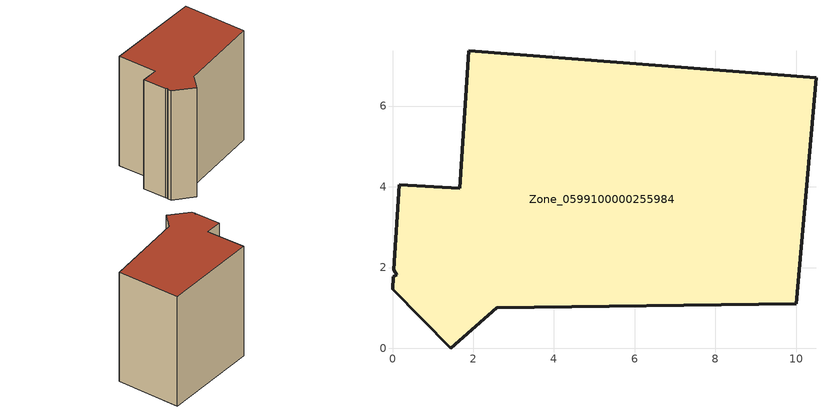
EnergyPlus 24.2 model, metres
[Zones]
Zone_0599100000255984
 floor ground (C_G): 0.02,1.77 0.11,1.82 0.03,1.95 0.17,4.05 1.66,3.96 1.89,7.37 10.49,6.7 10,1.1 2.58,1 1.44,0 0,1.46 z0
 wall outside (C_F): 1.66,3.96 0.17,4.05 0.03,1.95 0.11,1.82 0.02,1.77 0,1.46 1.44,0 2.58,1 10,1.1 10.49,6.7 1.89,7.37 1.66,3.96 z0:10.17
 roof outside (C_R): 0.11,1.82 0.02,1.77 0,1.46 1.44,0 2.58,1 10,1.1 10.49,6.7 1.89,7.37 1.66,3.96 0.17,4.05 0.03,1.95 z10.17
[BUILDING]
Pand.0599100000255984: North Axis=0; Terrain=City; Loads Convergence Tolerance Value=0.04; Temperature Convergence Tolerance Value=0.4; Solar Distribution=FullExterior; Maximum Number of Warmup Days=25; Minimum Number of Warmup Days=1
[Site:Location]
Rotterdam.The.Hague.AP_ZH_NLD Design_Conditions: Latitude=51.96; Longitude=4.45; Time Zone=1; Elevation=-4.5
[SITE:GROUNDTEMPERATURE:BUILDINGSURFACE]
18, 18, 18, 18, 18, 18, 18, 18, 18, 18, 18, 18
[MATERIAL] Thermal Absorptance=0.9; Solar Absorptance=0.7; Visible Absorptance=0.7
Name | Roughness | Thickness | Conductivity | Density | Specific Heat
G.TI.1946 | MediumSmooth | 0.15 | 1 | 540 | 1210
F.TI.1946 | Rough | 0.3 | 0.857143 | 1920 | 840
R.TI.1946 | MediumRough | 0.2 | 0.1 | 1500 | 1000
[CONSTRUCTION]
C_G: G.TI.1946
C_F: F.TI.1946
C_R: R.TI.1946
[ZONE]
Zone_0599100000255984: Type=1; Multiplier=1; Ceiling Height=Autocalculate; Volume=Autocalculate; Floor Area=autocalculate; Part of Total Floor Area=Yes
[ZONEINFILTRATION:DESIGNFLOWRATE]
Infil_Zone_0599100000255984: Zone or ZoneList or Space or SpaceList=Zone_0599100000255984; Schedule=AlwaysOn; Design Flow Rate Calculation Method=Flow/Area; Flow Rate per Floor Area=0.003; Constant Term Coefficient=1; Temperature Term Coefficient=0; Velocity Term Coefficient=0; Velocity Squared Term Coefficient=0
[HVACTEMPLATE:ZONE:IDEALLOADSAIRSYSTEM]
Zone_0599100000255984: Maximum Heating Supply Air Temperature=50; Minimum Cooling Supply Air Temperature=13; Maximum Heating Supply Air Humidity Ratio=0.0156; Minimum Cooling Supply Air Humidity Ratio=0.0077; Heating Limit=NoLimit; Cooling Limit=NoLimit; Dehumidification Control Type=ConstantSensibleHeatRatio; Cooling Sensible Heat Ratio=0.7; Dehumidification Setpoint=60; Humidification Control Type=None; Humidification Setpoint=30; Outdoor Air Method=None; Outdoor Air Flow Rate per Person=0.00944; Outdoor Air Flow Rate per Zone Floor Area=0; Outdoor Air Flow Rate per Zone=0; Demand Controlled Ventilation Type=None; Outdoor Air Economizer Type=NoEconomizer; Heat Recovery Type=None; Sensible Heat Recovery Effectiveness=0.7; Latent Heat Recovery Effectiveness=0.65
[ZONECONTROL:THERMOSTAT]
ThermostatControl_Zone_0599100000255984: Zone or ZoneList=Zone_0599100000255984; Control Type Schedule=DualSetpointControlType; Control 1=Thermostat_Zone_0599100000255984; Temperature Difference Between Cutout And Setpoint=0
[THERMOSTATSETPOINT:DUALSETPOINT]
Thermostat_Zone_0599100000255984: Heating Setpoint Temperature Schedule=HeatingSetpoint_Zone_0599100000255984; Cooling Setpoint Temperature Schedule=CoolingSetpoint_Zone_0599100000255984
[SCHEDULE:COMPACT]
HeatingSetpoint_Zone_0599100000255984: Through: 12/31, For: AllDays, Until: 24:00, 21
CoolingSetpoint_Zone_0599100000255984: Through: 12/31, For: AllDays, Until: 24:00, 24
DualSetpointControlType: Through: 12/31, For: AllDays, Until: 24:00, 4
AlwaysOn: Through: 12/31, For: AllDays, Until: 24:00, 1
